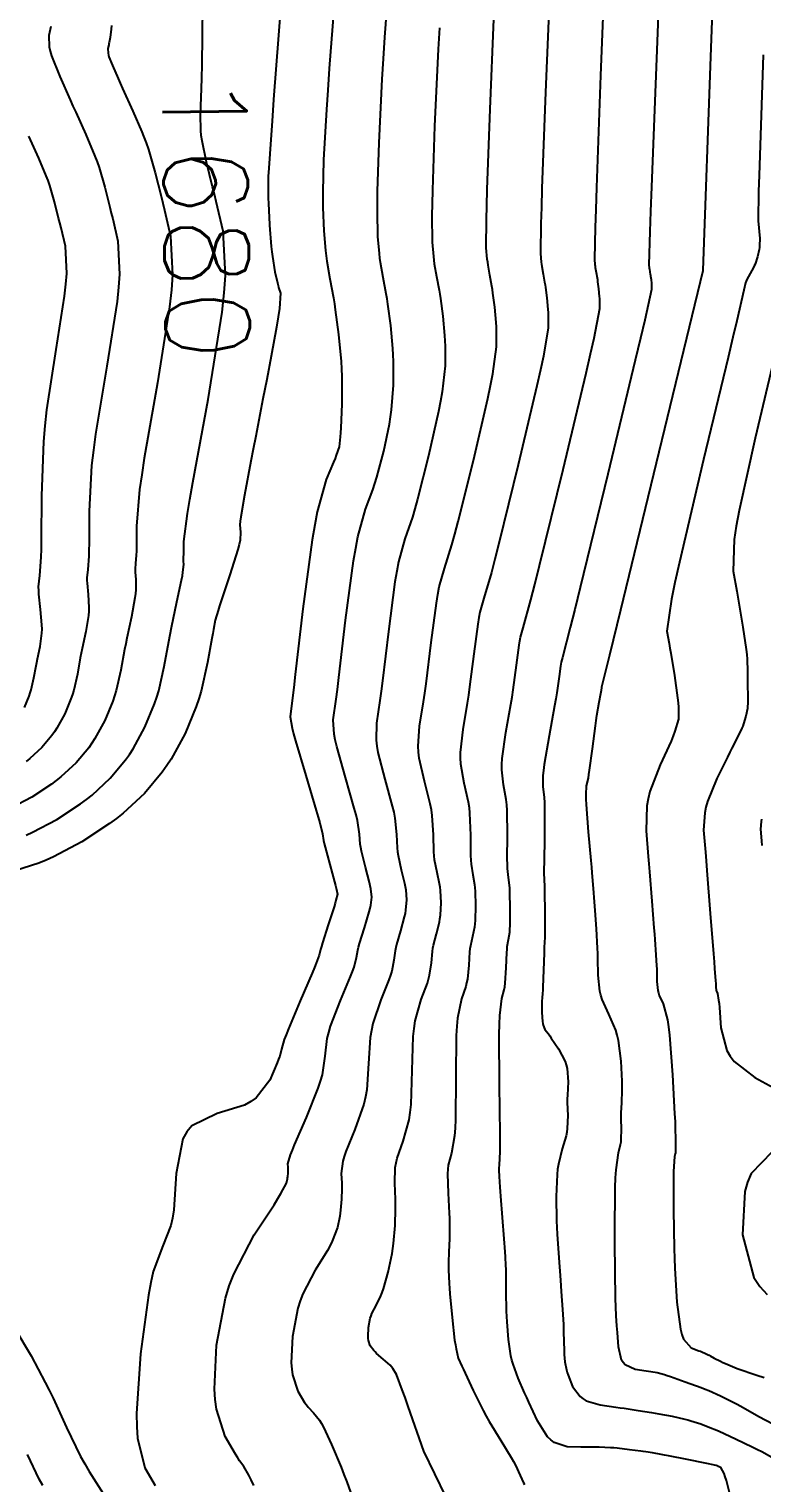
# Model space of a CAD drawing. Header units: metres. Extents: x 837117 to 838479, y 1189012 to 1191015.
# Drawn here: x 837629.7 to 837662.7, y 1189825.4 to 1189890.9 of the extents above; entities that cross this region are included whole.
import ezdxf

# ---------------------------------------------------------------- set-up
doc = ezdxf.new("R2010")
doc.units = ezdxf.units.M
doc.header["$LTSCALE"] = 0.3
doc.layers.add('COTAS 10', color=1, linetype='Continuous')
doc.layers.add('COTAS INT', color=252, linetype='Continuous')
doc.styles.get("Standard").update_dxf_attribs({"font": 'simplex.shx'})

msp = doc.modelspace()

# ---------------------------------------------------------------- linework, layer by layer
at = {"layer": 'COTAS 10'}
for points in [[(837629.538, 1189854.566), (837629.821, 1189854.694), (837630.913, 1189855.276), (837631.979, 1189855.972), (837632.246, 1189856.171), (837632.501, 1189856.374), (837633.318, 1189857.131), (837634.007, 1189857.956), (837634.181, 1189858.203), (837634.347, 1189858.456), (837634.884, 1189859.436), (837635.315, 1189860.481), (837635.413, 1189860.775), (837635.503, 1189861.072), (837635.751, 1189862.164), (837635.954, 1189863.284), (837636.015, 1189863.599), (837636.079, 1189863.916), (837636.325, 1189865.076), (837636.53, 1189866.049), (837636.567, 1189866.248), (837636.595, 1189866.415), (837636.628, 1189866.763), (837636.613, 1189866.9), (837636.611, 1189866.966), (837636.621, 1189867.068), (837636.634, 1189867.233), (837636.637, 1189867.306), (837636.638, 1189867.389), (837636.639, 1189867.787), (837636.804, 1189869.057), (837636.909, 1189869.691), (837637.041, 1189870.447), (837637.73, 1189874.195), (837638.355, 1189878.124), (837638.447, 1189878.993), (837638.502, 1189879.768), (837638.407, 1189881.779), (837638.092, 1189883.102), (837638.01, 1189883.444), (837637.929, 1189883.775), (837637.655, 1189884.882), (837637.454, 1189885.843), (837637.42, 1189886.082), (837637.395, 1189886.309), (837637.383, 1189887.033), (837637.429, 1189888.179), (837637.442, 1189888.672), (837637.454, 1189889.243), (837637.496, 1189891.939)], [(837648.432, 1189824.769), (837647.443, 1189826.824), (837646.736, 1189828.83), (837646.591, 1189829.236), (837646.468, 1189829.576), (837646.207, 1189830.267), (837646.045, 1189830.536), (837645.984, 1189830.611), (837645.916, 1189830.686), (837645.613, 1189830.959), (837645.311, 1189831.219), (837645.244, 1189831.285), (837645.184, 1189831.349), (837645.027, 1189831.561), (837644.948, 1189831.806), (837644.937, 1189831.892), (837644.931, 1189831.985), (837644.948, 1189832.383), (837645.03, 1189832.807), (837645.064, 1189832.917), (837645.104, 1189833.022), (837645.289, 1189833.375), (837645.506, 1189833.807), (837645.565, 1189833.963), (837645.624, 1189834.134), (837645.834, 1189834.883), (837646.009, 1189835.722), (837646.045, 1189835.95), (837646.077, 1189836.176), (837646.148, 1189836.978), (837646.168, 1189837.75), (837646.167, 1189837.958), (837646.163, 1189838.163), (837646.126, 1189838.883), (837646.151, 1189839.601), (837646.186, 1189839.805), (837646.233, 1189840.011), (837646.504, 1189840.775), (837646.78, 1189841.738), (837646.83, 1189842.07), (837646.87, 1189842.43), (837646.918, 1189843.964), (837646.965, 1189845.5), (837647.003, 1189845.861), (837647.052, 1189846.194), (837647.322, 1189847.165), (837647.599, 1189847.899), (837647.654, 1189848.083), (837647.698, 1189848.258), (837647.777, 1189848.821), (837647.822, 1189849.33), (837647.844, 1189849.472), (837647.872, 1189849.614), (837648.008, 1189850.127), (837648.14, 1189850.653), (837648.165, 1189850.802), (837648.185, 1189850.954), (837648.215, 1189851.515), (837648.186, 1189852.075), (837648.168, 1189852.225), (837648.146, 1189852.373), (837648.032, 1189852.889), (837647.922, 1189853.454), (837647.902, 1189853.632), (837647.887, 1189853.82), (837647.87, 1189854.578), (837647.817, 1189855.448), (837647.778, 1189855.706), (837647.729, 1189855.973), (837647.466, 1189856.999), (837647.231, 1189858.032), (837647.2, 1189858.303), (837647.184, 1189858.568), (837647.249, 1189859.469), (837647.426, 1189860.57), (837647.481, 1189860.96), (837647.538, 1189861.387), (837647.764, 1189863.237), (837648.003, 1189865.022), (837648.068, 1189865.407), (837648.133, 1189865.746), (837648.364, 1189866.578), (837648.703, 1189867.644), (837648.837, 1189868.13), (837648.987, 1189868.7), (837649.673, 1189871.446), (837650.318, 1189874.23), (837650.443, 1189874.823), (837650.544, 1189875.339), (837650.717, 1189876.56), (837650.717, 1189877.272), (837650.71, 1189877.466), (837650.699, 1189877.66), (837650.635, 1189878.35), (837650.549, 1189878.986), (837650.525, 1189879.145), (837650.501, 1189879.297), (837650.411, 1189879.785), (837650.331, 1189880.243), (837650.313, 1189880.375), (837650.296, 1189880.511), (837650.251, 1189881.021), (837650.256, 1189882.299), (837650.271, 1189882.919), (837650.292, 1189883.654), (837650.42, 1189887.267), (837650.597, 1189891.326)], [(837662.717, 1189889.718), (837662.561, 1189885.187), (837662.533, 1189884.297), (837662.513, 1189883.564), (837662.499, 1189882.231), (837662.527, 1189881.927), (837662.541, 1189881.757), (837662.56, 1189881.449), (837662.555, 1189881.133), (837662.546, 1189881.043), (837662.533, 1189880.952), (837662.46, 1189880.616), (837662.35, 1189880.292), (837662.315, 1189880.209), (837662.278, 1189880.129), (837662.126, 1189879.865), (837661.981, 1189879.601), (837661.949, 1189879.521), (837661.92, 1189879.439), (837661.845, 1189879.117), (837661.534, 1189877.739), (837661.357, 1189876.991), (837661.14, 1189876.083), (837660.03, 1189871.482), (837658.945, 1189866.866), (837658.745, 1189865.95), (837658.589, 1189865.191), (837658.385, 1189863.757), (837658.486, 1189863.2), (837658.521, 1189862.994), (837658.559, 1189862.766), (837658.724, 1189861.754), (837658.864, 1189860.749), (837658.887, 1189860.525), (837658.903, 1189860.324), (837658.902, 1189859.796), (837658.747, 1189859.252), (837658.666, 1189859.042), (837658.569, 1189858.806), (837658.08, 1189857.737), (837657.619, 1189856.527), (837657.539, 1189856.202), (837657.48, 1189855.881), (837657.442, 1189854.757), (837657.542, 1189853.605), (837657.57, 1189853.267), (837657.599, 1189852.92), (837657.706, 1189851.597), (837657.8, 1189850.387), (837657.821, 1189850.112), (837657.84, 1189849.862), (837657.89, 1189849.173), (837657.919, 1189848.673), (837657.924, 1189848.542), (837657.929, 1189848.413), (837657.936, 1189847.976), (837657.978, 1189847.568), (837658.005, 1189847.457), (837658.038, 1189847.349), (837658.213, 1189846.966), (837658.41, 1189846.248), (837658.458, 1189845.927), (837658.503, 1189845.553), (837658.64, 1189843.763), (837658.732, 1189842.017), (837658.749, 1189841.67), (837658.761, 1189841.383), (837658.775, 1189840.843), (837658.767, 1189840.689), (837658.766, 1189840.645), (837658.766, 1189840.602), (837658.77, 1189840.443), (837658.769, 1189840.291), (837658.764, 1189840.251), (837658.759, 1189840.214), (837658.724, 1189840.087), (837658.69, 1189839.645), (837658.684, 1189839.408), (837658.68, 1189839.121), (837658.678, 1189837.669), (837658.706, 1189835.953), (837658.721, 1189835.499), (837658.739, 1189835.054), (837658.828, 1189833.525), (837658.993, 1189832.315), (837659.059, 1189832.072), (837659.134, 1189831.869), (837659.475, 1189831.467), (837659.817, 1189831.343), (837659.891, 1189831.315), (837659.956, 1189831.29), (837660.119, 1189831.223), (837660.244, 1189831.16), (837660.285, 1189831.139), (837660.33, 1189831.115), (837660.514, 1189831.011), (837660.796, 1189830.867), (837660.901, 1189830.818), (837661.018, 1189830.764), (837661.541, 1189830.536), (837662.424, 1189830.233), (837662.768, 1189830.133)], [(837630.282, 1189825.269), (837630.124, 1189825.561), (837629.589, 1189826.664)]]:
    msp.add_lwpolyline(points, dxfattribs=at)
at = {"layer": 'COTAS INT'}
for points in [[(837641.425, 1189897.367), (837640.677, 1189887.704), (837640.603, 1189886.726), (837640.543, 1189885.903), (837640.458, 1189884.608), (837640.433, 1189884.229), (837640.426, 1189883.494), (837640.431, 1189883.262), (837640.438, 1189883.019), (837640.488, 1189882.069), (837640.489, 1189882.043), (837640.569, 1189881.079), (837640.595, 1189880.845), (837640.622, 1189880.624), (837640.733, 1189879.944), (837640.845, 1189879.439), (837640.873, 1189879.328), (837640.899, 1189879.231), (837640.983, 1189878.985), (837640.933, 1189878.29), (837640.876, 1189877.909), (837640.799, 1189877.446), (837640.558, 1189876.142), (837640.363, 1189875.094), (837640.195, 1189874.224), (837639.869, 1189872.539), (837639.755, 1189871.949), (837639.651, 1189871.409), (837639.359, 1189869.884), (837639.194, 1189868.901), (837639.171, 1189868.704), (837639.157, 1189868.539), (837639.186, 1189868.214), (837639.168, 1189867.85), (837639.124, 1189867.661), (837639.064, 1189867.433), (837638.704, 1189866.289), (837638.318, 1189865.127), (837638.24, 1189864.888), (837638.175, 1189864.685), (837638.047, 1189864.249), (837637.968, 1189863.833), (837637.934, 1189863.642), (837637.894, 1189863.418), (837637.706, 1189862.336), (837637.416, 1189861.057), (837637.311, 1189860.71), (837637.196, 1189860.365), (837636.692, 1189859.141), (837636.062, 1189857.994), (837635.868, 1189857.697), (837635.664, 1189857.408), (837634.858, 1189856.441), (837633.901, 1189855.555), (837633.602, 1189855.318), (837633.29, 1189855.084), (837632.041, 1189854.27), (837630.762, 1189853.588), (837630.431, 1189853.438), (837630.109, 1189853.304), (837629.027, 1189852.963)], [(837663.493, 1189827.854), (837662.528, 1189828.37), (837661.718, 1189828.825), (837661.523, 1189828.93), (837661.342, 1189829.027), (837660.794, 1189829.3), (837660.27, 1189829.528), (837660.103, 1189829.595), (837659.927, 1189829.664), (837659.212, 1189829.929), (837658.545, 1189830.16), (837658.399, 1189830.208), (837658.27, 1189830.249), (837657.944, 1189830.338), (837657.661, 1189830.389), (837657.559, 1189830.406), (837657.448, 1189830.424), (837656.961, 1189830.498), (837656.507, 1189830.703), (837656.416, 1189830.804), (837656.341, 1189830.923), (837656.196, 1189831.513), (837656.153, 1189832.162), (837656.142, 1189832.319), (837656.132, 1189832.465), (837656.098, 1189832.914), (837656.071, 1189833.714), (837656.065, 1189834.082), (837656.059, 1189834.515), (837656.043, 1189836.608), (837656.06, 1189838.695), (837656.074, 1189839.123), (837656.093, 1189839.487), (837656.198, 1189840.261), (837656.3, 1189840.637), (837656.318, 1189840.75), (837656.33, 1189840.866), (837656.335, 1189841.32), (837656.322, 1189841.794), (837656.322, 1189841.923), (837656.324, 1189842.052), (837656.348, 1189842.511), (837656.366, 1189843.074), (837656.365, 1189843.268), (837656.361, 1189843.479), (837656.323, 1189844.379), (837656.205, 1189845.317), (837656.149, 1189845.552), (837656.085, 1189845.777), (837655.77, 1189846.497), (837655.466, 1189847.162), (837655.408, 1189847.352), (837655.362, 1189847.544), (837655.288, 1189848.255), (837655.276, 1189849.016), (837655.268, 1189849.239), (837655.259, 1189849.468), (837655.209, 1189850.339), (837655.151, 1189851.168), (837655.136, 1189851.371), (837655.122, 1189851.562), (837655.077, 1189852.155), (837655.018, 1189852.863), (837654.996, 1189853.126), (837654.97, 1189853.419), (837654.855, 1189854.719), (837654.761, 1189855.945), (837654.749, 1189856.19), (837654.742, 1189856.395), (837654.767, 1189856.793), (837654.847, 1189857.129), (837654.875, 1189857.294), (837654.905, 1189857.49), (837655.035, 1189858.458), (837655.17, 1189859.493), (837655.203, 1189859.732), (837655.235, 1189859.949), (837655.335, 1189860.563), (837655.408, 1189860.952), (837655.422, 1189861.028), (837655.434, 1189861.091), (837655.453, 1189861.203), (837655.456, 1189861.223), (837655.458, 1189861.231), (837655.46, 1189861.24), (837655.811, 1189862.682), (837656.304, 1189864.716), (837660.009, 1189879.996), (837660.01, 1189879.997), (837660.011, 1189879.999), (837660.011, 1189880.001), (837660.013, 1189880.005), (837660.013, 1189880.009), (837660.012, 1189880.011), (837660.363, 1189889.625), (837660.584, 1189895.692)], [(837658.138, 1189895.394), (837657.91, 1189889.545), (837657.692, 1189883.773), (837657.651, 1189882.661), (837657.618, 1189881.759), (837657.572, 1189880.254), (837657.583, 1189880.127), (837657.587, 1189880.093), (837657.592, 1189880.06), (837657.612, 1189879.947), (837657.634, 1189879.825), (837657.64, 1189879.787), (837657.646, 1189879.747), (837657.668, 1189879.589), (837657.684, 1189879.417), (837657.686, 1189879.369), (837657.688, 1189879.32), (837657.688, 1189879.143), (837657.383, 1189877.76), (837657.193, 1189876.951), (837656.957, 1189875.958), (837655.721, 1189870.831), (837654.475, 1189865.714), (837654.232, 1189864.725), (837654.034, 1189863.923), (837653.686, 1189862.575), (837653.626, 1189862.36), (837653.61, 1189862.272), (837653.593, 1189862.172), (837653.531, 1189861.711), (837653.424, 1189860.973), (837653.378, 1189860.699), (837653.326, 1189860.395), (837653.08, 1189859.043), (837652.861, 1189857.749), (837652.825, 1189857.481), (837652.801, 1189857.252), (837652.804, 1189856.752), (837652.859, 1189856.263), (837652.868, 1189856.04), (837652.873, 1189855.78), (837652.868, 1189854.527), (837652.851, 1189853.309), (837652.849, 1189853.072), (837652.848, 1189852.878), (837652.857, 1189852.537), (837652.871, 1189852.284), (837652.874, 1189852.145), (837652.877, 1189851.976), (837652.885, 1189851.119), (837652.887, 1189850.267), (837652.886, 1189850.101), (837652.885, 1189849.966), (837652.877, 1189849.73), (837652.862, 1189849.516), (837652.856, 1189849.394), (837652.851, 1189849.245), (837652.826, 1189848.48), (837652.8, 1189847.714), (837652.794, 1189847.565), (837652.788, 1189847.443), (837652.769, 1189847.227), (837652.756, 1189847.103), (837652.755, 1189847.038), (837652.754, 1189846.96), (837652.756, 1189846.57), (837652.781, 1189846.165), (837652.794, 1189846.078), (837652.81, 1189846.002), (837652.891, 1189845.815), (837653.046, 1189845.611), (837653.108, 1189845.524), (837653.178, 1189845.423), (837653.503, 1189844.947), (837653.8, 1189844.375), (837653.853, 1189844.215), (837653.893, 1189844.053), (837653.931, 1189843.458), (837653.901, 1189842.859), (837653.898, 1189842.693), (837653.898, 1189842.528), (837653.915, 1189841.935), (837653.897, 1189841.345), (837653.874, 1189841.182), (837653.844, 1189841.019), (837653.672, 1189840.434), (837653.495, 1189839.748), (837653.461, 1189839.523), (837653.435, 1189839.282), (837653.395, 1189838.283), (837653.416, 1189837.191), (837653.428, 1189836.891), (837653.441, 1189836.592), (837653.511, 1189835.522), (837653.589, 1189834.519), (837653.608, 1189834.263), (837653.626, 1189834.016), (837653.682, 1189833.201), (837653.721, 1189832.519), (837653.728, 1189832.355), (837653.734, 1189832.202), (837653.744, 1189831.741), (837653.751, 1189831.367), (837653.755, 1189831.268), (837653.76, 1189831.172), (837653.786, 1189830.844), (837653.859, 1189830.483), (837653.894, 1189830.367), (837653.935, 1189830.243), (837654.138, 1189829.737), (837654.478, 1189829.272), (837654.605, 1189829.174), (837654.748, 1189829.09), (837655.384, 1189828.899), (837656.09, 1189828.8), (837656.277, 1189828.773), (837656.459, 1189828.747), (837657.086, 1189828.655), (837657.688, 1189828.56), (837657.855, 1189828.532), (837658.021, 1189828.502), (837658.623, 1189828.388), (837659.186, 1189828.262), (837659.328, 1189828.226), (837659.464, 1189828.189), (837659.907, 1189828.049), (837660.392, 1189827.859), (837660.555, 1189827.789), (837660.731, 1189827.713), (837661.469, 1189827.378), (837662.252, 1189827), (837662.456, 1189826.897), (837662.653, 1189826.795), (837663.32, 1189826.43)], [(837639.788, 1189825.274), (837639.668, 1189825.529), (837639.565, 1189825.738), (837639.341, 1189826.119), (837639.144, 1189826.381), (837639.059, 1189826.516), (837638.961, 1189826.677), (837638.496, 1189827.484), (837638.1, 1189828.712), (837638.045, 1189829.139), (837638.014, 1189829.604), (837638.101, 1189831.595), (837638.509, 1189833.716), (837638.681, 1189834.263), (837638.879, 1189834.792), (837639.805, 1189836.556), (837640.693, 1189837.918), (837640.866, 1189838.194), (837641.008, 1189838.426), (837641.258, 1189838.896), (837641.296, 1189839.077), (837641.304, 1189839.127), (837641.311, 1189839.175), (837641.326, 1189839.348), (837641.33, 1189839.515), (837641.33, 1189839.56), (837641.329, 1189839.604), (837641.321, 1189839.759), (837641.442, 1189840.171), (837641.522, 1189840.377), (837641.623, 1189840.623), (837642.155, 1189841.843), (837642.688, 1189843.168), (837642.789, 1189843.479), (837642.869, 1189843.767), (837642.992, 1189844.606), (837643.093, 1189845.408), (837643.16, 1189845.672), (837643.244, 1189845.954), (837643.691, 1189847.124), (837644.141, 1189848.203), (837644.227, 1189848.428), (837644.297, 1189848.62), (837644.411, 1189849.048), (837644.469, 1189849.387), (837644.503, 1189849.524), (837644.545, 1189849.678), (837644.762, 1189850.391), (837644.977, 1189851.111), (837645.018, 1189851.27), (837645.051, 1189851.412), (837645.103, 1189851.779), (837645.058, 1189852.14), (837645.03, 1189852.278), (837644.996, 1189852.432), (837644.816, 1189853.124), (837644.637, 1189853.838), (837644.604, 1189854.006), (837644.577, 1189854.161), (837644.539, 1189854.612), (837644.445, 1189855.227), (837644.385, 1189855.484), (837644.308, 1189855.78), (837643.907, 1189857.163), (837643.518, 1189858.552), (837643.451, 1189858.852), (837643.4, 1189859.114), (837643.362, 1189859.754), (837643.493, 1189860.686), (837643.549, 1189861.133), (837643.614, 1189861.662), (837643.919, 1189864.254), (837644.277, 1189866.921), (837644.374, 1189867.497), (837644.471, 1189868.004), (837644.816, 1189869.247), (837645.149, 1189870.125), (837645.239, 1189870.401), (837645.328, 1189870.69), (837645.64, 1189871.856), (837645.892, 1189873.079), (837645.942, 1189873.405), (837645.985, 1189873.725), (837646.069, 1189874.838), (837646.07, 1189875.906), (837646.059, 1189876.198), (837646.043, 1189876.488), (837645.947, 1189877.524), (837645.818, 1189878.478), (837645.781, 1189878.717), (837645.745, 1189878.945), (837645.61, 1189879.678), (837645.491, 1189880.364), (837645.463, 1189880.563), (837645.439, 1189880.766), (837645.37, 1189881.532), (837645.347, 1189882.659), (837645.351, 1189883.091), (837645.359, 1189883.574), (837645.426, 1189885.748), (837645.57, 1189888.615), (837645.626, 1189889.534), (837645.69, 1189890.508), (837645.982, 1189894.478)], [(837661.295, 1189824.591), (837661.067, 1189825.491), (837661.012, 1189825.668), (837660.961, 1189825.813), (837660.807, 1189826.078), (837660.697, 1189826.129), (837660.673, 1189826.14), (837660.652, 1189826.149), (837660.601, 1189826.17), (837660.383, 1189826.218), (837660.256, 1189826.244), (837660.101, 1189826.276), (837659.302, 1189826.437), (837658.461, 1189826.603), (837658.28, 1189826.638), (837658.121, 1189826.668), (837657.733, 1189826.736), (837657.427, 1189826.78), (837657.319, 1189826.795), (837657.202, 1189826.812), (837656.696, 1189826.883), (837656.141, 1189826.948), (837655.992, 1189826.961), (837655.846, 1189826.971), (837655.338, 1189826.99), (837654.817, 1189826.996), (837654.662, 1189826.999), (837654.504, 1189827.003), (837653.895, 1189827.019), (837653.301, 1189827.211), (837653.152, 1189827.324), (837653.01, 1189827.464), (837652.551, 1189828.19), (837652.166, 1189829.028), (837652.07, 1189829.24), (837651.978, 1189829.443), (837651.684, 1189830.1), (837651.456, 1189830.732), (837651.406, 1189830.919), (837651.361, 1189831.11), (837651.247, 1189831.842), (837651.184, 1189832.642), (837651.172, 1189832.877), (837651.162, 1189833.117), (837651.146, 1189834.03), (837651.142, 1189834.845), (837651.14, 1189835.022), (837651.137, 1189835.179), (837651.123, 1189835.574), (837651.092, 1189836.003), (837651.078, 1189836.181), (837651.063, 1189836.386), (837650.987, 1189837.339), (837650.91, 1189838.306), (837650.893, 1189838.518), (837650.878, 1189838.707), (837650.84, 1189839.19), (837650.826, 1189839.469), (837650.827, 1189839.529), (837650.829, 1189839.581), (837650.852, 1189839.707), (837650.872, 1189840.309), (837650.872, 1189840.66), (837650.87, 1189841.092), (837650.845, 1189843.322), (837650.837, 1189845.593), (837650.846, 1189846.051), (837650.86, 1189846.435), (837650.953, 1189847.206), (837651.058, 1189847.595), (837651.08, 1189847.737), (837651.099, 1189847.895), (837651.143, 1189848.594), (837651.174, 1189849.274), (837651.186, 1189849.42), (837651.198, 1189849.549), (837651.254, 1189849.863), (837651.304, 1189850.195), (837651.313, 1189850.335), (837651.32, 1189850.496), (837651.328, 1189851.251), (837651.313, 1189852.009), (837651.305, 1189852.171), (837651.296, 1189852.313), (837651.249, 1189852.654), (837651.206, 1189853.07), (837651.2, 1189853.259), (837651.196, 1189853.48), (837651.202, 1189854.544), (837651.188, 1189855.669), (837651.171, 1189855.929), (837651.149, 1189856.166), (837651.025, 1189856.834), (837650.944, 1189857.512), (837650.95, 1189857.755), (837650.968, 1189858.022), (837651.136, 1189859.185), (837651.359, 1189860.453), (837651.413, 1189860.786), (837651.462, 1189861.111), (837651.609, 1189862.22), (837651.73, 1189863.122), (837651.763, 1189863.317), (837651.795, 1189863.488), (837651.912, 1189863.909), (837652.257, 1189865.164), (837652.434, 1189865.86), (837652.646, 1189866.709), (837653.705, 1189871.036), (837654.744, 1189875.382), (837654.943, 1189876.242), (837655.104, 1189876.953), (837655.364, 1189878.282), (837655.364, 1189878.638), (837655.361, 1189878.735), (837655.355, 1189878.831), (837655.323, 1189879.176), (837655.28, 1189879.494), (837655.268, 1189879.573), (837655.256, 1189879.649), (837655.211, 1189879.893), (837655.172, 1189880.121), (837655.163, 1189880.187), (837655.154, 1189880.255), (837655.131, 1189880.51), (837655.164, 1189881.939), (837655.191, 1189882.747), (837655.225, 1189883.733), (837655.413, 1189888.786), (837655.624, 1189894.038)], [(837643.517, 1189893.506), (837643.184, 1189889.106), (837643.115, 1189888.13), (837643.056, 1189887.259), (837642.929, 1189884.989), (837642.893, 1189883.534), (837642.891, 1189883.177), (837642.893, 1189882.839), (837642.93, 1189881.787), (837643.01, 1189880.894), (837643.039, 1189880.657), (837643.07, 1189880.425), (837643.21, 1189879.624), (837643.367, 1189878.77), (837643.41, 1189878.503), (837643.452, 1189878.225), (837643.603, 1189877.111), (837643.715, 1189875.903), (837643.733, 1189875.564), (837643.746, 1189875.223), (837643.746, 1189873.977), (837643.705, 1189872.918), (837643.692, 1189872.695), (837643.678, 1189872.503), (837643.624, 1189872.061), (837643.499, 1189871.686), (837643.441, 1189871.536), (837643.372, 1189871.365), (837643.042, 1189870.582), (837642.64, 1189869.133), (837642.527, 1189868.543), (837642.413, 1189867.871), (837641.997, 1189864.762), (837641.652, 1189861.8), (837641.583, 1189861.22), (837641.527, 1189860.745), (837641.419, 1189859.896), (837641.508, 1189859.387), (837641.576, 1189859.126), (837641.662, 1189858.813), (837642.127, 1189857.245), (837642.598, 1189855.683), (837642.688, 1189855.373), (837642.76, 1189855.116), (837642.873, 1189854.629), (837642.923, 1189854.331), (837642.955, 1189854.193), (837642.995, 1189854.03), (837643.208, 1189853.241), (837643.421, 1189852.461), (837643.461, 1189852.304), (837643.494, 1189852.173), (837643.546, 1189851.911), (837643.484, 1189851.641), (837643.445, 1189851.504), (837643.396, 1189851.34), (837643.139, 1189850.523), (837642.882, 1189849.711), (837642.832, 1189849.55), (837642.793, 1189849.416), (837642.728, 1189849.162), (837642.596, 1189848.801), (837642.514, 1189848.6), (837642.411, 1189848.355), (837641.875, 1189847.103), (837641.34, 1189845.834), (837641.238, 1189845.577), (837641.157, 1189845.362), (837641.028, 1189844.927), (837640.949, 1189844.612), (837640.897, 1189844.472), (837640.834, 1189844.309), (837640.499, 1189843.53), (837639.883, 1189842.735), (837639.643, 1189842.562), (837639.372, 1189842.409), (837638.14, 1189842.031), (837636.986, 1189841.467), (837636.764, 1189841.198), (837636.584, 1189840.881), (837636.287, 1189839.327), (837636.182, 1189837.688), (837636.124, 1189837.316), (837636.052, 1189836.981), (837635.685, 1189836.067), (837635.256, 1189834.907), (837635.145, 1189834.416), (837635.037, 1189833.851), (837634.677, 1189831.2), (837634.502, 1189828.509), (837634.511, 1189827.919), (837634.546, 1189827.396), (837634.88, 1189826.07), (837635.339, 1189825.272)], [(837653.11, 1189892.682), (837652.916, 1189888.027), (837652.759, 1189883.694), (837652.731, 1189882.833), (837652.71, 1189882.119), (837652.691, 1189880.765), (837652.725, 1189880.383), (837652.738, 1189880.281), (837652.751, 1189880.182), (837652.811, 1189879.839), (837652.878, 1189879.473), (837652.897, 1189879.359), (837652.915, 1189879.24), (837652.979, 1189878.763), (837653.027, 1189878.246), (837653.035, 1189878.101), (837653.041, 1189877.955), (837653.041, 1189877.421), (837652.824, 1189876.146), (837652.693, 1189875.533), (837652.531, 1189874.806), (837651.689, 1189871.241), (837650.816, 1189867.704), (837650.635, 1189866.995), (837650.48, 1189866.404), (837650.138, 1189865.244), (837649.964, 1189864.617), (837649.915, 1189864.362), (837649.866, 1189864.072), (837649.686, 1189862.728), (837649.5, 1189861.249), (837649.447, 1189860.873), (837649.393, 1189860.511), (837649.193, 1189859.327), (837649.076, 1189858.295), (837649.075, 1189858.029), (837649.088, 1189857.772), (837649.245, 1189856.917), (837649.439, 1189856.069), (837649.475, 1189855.818), (837649.502, 1189855.559), (837649.536, 1189854.561), (837649.541, 1189853.65), (837649.551, 1189853.446), (837649.564, 1189853.262), (837649.64, 1189852.772), (837649.721, 1189852.343), (837649.737, 1189852.198), (837649.749, 1189852.042), (837649.772, 1189851.383), (837649.753, 1189850.725), (837649.739, 1189850.569), (837649.722, 1189850.424), (837649.631, 1189849.995), (837649.535, 1189849.581), (837649.515, 1189849.446), (837649.498, 1189849.302), (837649.46, 1189848.707), (837649.399, 1189848.077), (837649.367, 1189847.91), (837649.329, 1189847.747), (837649.138, 1189847.186), (837648.956, 1189846.315), (837648.925, 1189845.956), (837648.901, 1189845.546), (837648.881, 1189843.643), (837648.87, 1189841.761), (837648.851, 1189841.365), (837648.826, 1189841.023), (837648.678, 1189840.241), (837648.538, 1189839.706), (837648.518, 1189839.519), (837648.506, 1189839.316), (837648.529, 1189838.445), (837648.584, 1189837.534), (837648.592, 1189837.306), (837648.597, 1189837.088), (837648.587, 1189836.389), (837648.563, 1189835.79), (837648.559, 1189835.635), (837648.555, 1189835.486), (837648.549, 1189834.987), (837648.574, 1189834.374), (837648.589, 1189834.152), (837648.609, 1189833.908), (837648.708, 1189832.84), (837648.827, 1189831.819), (837648.858, 1189831.605), (837648.888, 1189831.421), (837648.992, 1189831.003), (837649.154, 1189830.644), (837649.222, 1189830.496), (837649.299, 1189830.328), (837649.659, 1189829.548), (837650.108, 1189828.645), (837650.241, 1189828.399), (837650.378, 1189828.156), (837650.903, 1189827.294), (837651.373, 1189826.536), (837651.474, 1189826.358), (837651.563, 1189826.193), (837651.781, 1189825.714), (837651.927, 1189825.39), (837651.971, 1189825.322)], [(837633.374, 1189891.035), (837633.358, 1189890.875), (837633.31, 1189890.492), (837633.272, 1189890.276), (837633.262, 1189890.221), (837633.251, 1189890.168), (837633.212, 1189889.997), (837633.22, 1189889.784), (837633.238, 1189889.705), (837633.263, 1189889.618), (837633.415, 1189889.231), (837633.677, 1189888.647), (837633.773, 1189888.435), (837633.878, 1189888.202), (837634.343, 1189887.181), (837634.739, 1189886.24), (837634.819, 1189886.048), (837634.932, 1189885.744), (837635.037, 1189885.444), (837635.346, 1189884.399), (837635.608, 1189883.343), (837635.683, 1189883.037), (837635.758, 1189882.725), (837636.038, 1189881.55), (837636.121, 1189879.798), (837636.073, 1189879.123), (837635.993, 1189878.365), (837635.448, 1189874.942), (837635.312, 1189874.167), (837634.848, 1189871.541), (837634.735, 1189870.797), (837634.644, 1189870.139), (837634.504, 1189868.477), (837634.503, 1189867.549), (837634.499, 1189867.353), (837634.494, 1189867.184), (837634.462, 1189866.798), (837634.44, 1189866.56), (837634.44, 1189866.485), (837634.444, 1189866.406), (837634.478, 1189866.088), (837634.479, 1189865.621), (837634.461, 1189865.448), (837634.434, 1189865.256), (837634.271, 1189864.406), (837634.067, 1189863.444), (837634.015, 1189863.182), (837633.964, 1189862.921), (837633.795, 1189861.992), (837633.589, 1189861.087), (837633.515, 1189860.841), (837633.434, 1189860.597), (837633.077, 1189859.731), (837632.631, 1189858.919), (837632.494, 1189858.709), (837632.35, 1189858.505), (837631.779, 1189857.82), (837631.101, 1189857.193), (837630.89, 1189857.025), (837630.669, 1189856.859), (837629.785, 1189856.283), (837628.88, 1189855.8)], [(837630.651, 1189890.991), (837630.558, 1189890.58), (837630.576, 1189890.069), (837630.62, 1189889.88), (837630.681, 1189889.67), (837631.043, 1189888.742), (837631.512, 1189887.693), (837631.641, 1189887.408), (837631.769, 1189887.125), (837632.224, 1189886.121), (837632.63, 1189885.154), (837632.726, 1189884.895), (837632.816, 1189884.64), (837633.08, 1189883.749), (837633.303, 1189882.849), (837633.366, 1189882.588), (837633.431, 1189882.322), (837633.669, 1189881.321), (837633.74, 1189879.828), (837633.698, 1189879.253), (837633.631, 1189878.607), (837633.166, 1189875.689), (837632.656, 1189872.635), (837632.56, 1189871.903), (837632.483, 1189871.221), (837632.369, 1189869.166), (837632.367, 1189867.708), (837632.361, 1189867.401), (837632.353, 1189867.136), (837632.304, 1189866.528), (837632.269, 1189866.154), (837632.269, 1189866.036), (837632.274, 1189865.912), (837632.329, 1189865.412), (837632.363, 1189864.826), (837632.354, 1189864.648), (837632.338, 1189864.463), (837632.217, 1189863.736), (837632.055, 1189862.973), (837632.014, 1189862.764), (837631.973, 1189862.557), (837631.84, 1189861.821), (837631.676, 1189861.102), (837631.617, 1189860.907), (837631.553, 1189860.713), (837631.269, 1189860.026), (837630.916, 1189859.382), (837630.807, 1189859.215), (837630.692, 1189859.053), (837630.239, 1189858.509), (837629.702, 1189858.012), (837629.534, 1189857.878)], [(837648.138, 1189890.938), (837648.083, 1189889.971), (837647.923, 1189886.508), (837647.826, 1189883.614), (837647.811, 1189883.005), (837647.801, 1189882.479), (837647.81, 1189881.276), (837647.868, 1189880.638), (837647.888, 1189880.469), (837647.911, 1189880.304), (837648.011, 1189879.732), (837648.123, 1189879.121), (837648.153, 1189878.931), (837648.183, 1189878.732), (837648.291, 1189877.937), (837648.371, 1189877.074), (837648.384, 1189876.832), (837648.393, 1189876.589), (837648.393, 1189875.699), (837648.264, 1189874.532), (837648.192, 1189874.114), (837648.105, 1189873.654), (837647.656, 1189871.651), (837647.158, 1189869.695), (837647.038, 1189869.266), (837646.926, 1189868.884), (837646.59, 1189867.913), (837646.302, 1189866.875), (837646.221, 1189866.452), (837646.14, 1189865.971), (837645.842, 1189863.745), (837645.576, 1189861.524), (837645.515, 1189861.046), (837645.46, 1189860.628), (837645.306, 1189859.612), (837645.292, 1189858.841), (837645.326, 1189858.578), (837645.375, 1189858.292), (837645.686, 1189857.081), (837646.019, 1189855.876), (837646.081, 1189855.595), (837646.131, 1189855.337), (837646.204, 1189854.595), (837646.232, 1189853.991), (837646.253, 1189853.819), (837646.28, 1189853.646), (837646.424, 1189853.007), (837646.571, 1189852.402), (837646.599, 1189852.251), (837646.622, 1189852.107), (837646.659, 1189851.647), (837646.618, 1189851.183), (837646.592, 1189851.036), (837646.559, 1189850.882), (837646.385, 1189850.259), (837646.208, 1189849.646), (837646.174, 1189849.498), (837646.145, 1189849.359), (837646.094, 1189848.935), (837645.997, 1189848.439), (837645.94, 1189848.255), (837645.87, 1189848.051), (837645.506, 1189847.144), (837645.148, 1189846.074), (837645.082, 1189845.767), (837645.029, 1189845.454), (837644.955, 1189844.285), (837644.87, 1189843.098), (837644.81, 1189842.775), (837644.734, 1189842.453), (837644.329, 1189841.309), (837643.928, 1189840.317), (837643.854, 1189840.091), (837643.797, 1189839.886), (837643.724, 1189839.321), (837643.746, 1189838.883), (837643.748, 1189838.759), (837643.749, 1189838.632), (837643.737, 1189838.163), (837643.694, 1189837.676), (837643.675, 1189837.538), (837643.652, 1189837.4), (837643.546, 1189836.89), (837643.316, 1189836.28), (837643.216, 1189836.078), (837643.099, 1189835.863), (837642.547, 1189834.966), (837641.991, 1189833.907), (837641.873, 1189833.59), (837641.769, 1189833.262), (837641.524, 1189831.989), (837641.472, 1189830.794), (837641.491, 1189830.516), (837641.524, 1189830.259), (837641.762, 1189829.523), (837642.073, 1189829.013), (837642.152, 1189828.9), (837642.228, 1189828.8), (837642.477, 1189828.539), (837642.741, 1189828.212), (837642.826, 1189828.07), (837642.916, 1189827.905), (837643.287, 1189827.124), (837643.712, 1189826.093), (837643.837, 1189825.772), (837643.965, 1189825.434), (837644.454, 1189824.084)], [(837629.462, 1189860.321), (837629.672, 1189860.829), (837629.719, 1189860.973), (837629.763, 1189861.117), (837629.884, 1189861.649), (837629.983, 1189862.194), (837630.013, 1189862.347), (837630.043, 1189862.501), (837630.163, 1189863.066), (837630.243, 1189863.67), (837630.248, 1189863.849), (837630.246, 1189864.032), (837630.179, 1189864.737), (837630.105, 1189865.418), (837630.098, 1189865.587), (837630.097, 1189865.748), (837630.145, 1189866.258), (837630.212, 1189867.087), (837630.223, 1189867.448), (837630.231, 1189867.867), (837630.234, 1189869.856), (837630.323, 1189872.303), (837630.386, 1189873.01), (837630.464, 1189873.73), (837630.884, 1189876.436), (837631.268, 1189878.848), (837631.324, 1189879.382), (837631.359, 1189879.858), (837631.3, 1189881.092), (837631.103, 1189881.92), (837631.05, 1189882.14), (837630.997, 1189882.355), (837630.813, 1189883.099), (837630.594, 1189883.836), (837630.521, 1189884.047), (837630.441, 1189884.261), (837630.106, 1189885.06), (837629.659, 1189886.048)], [(837663.122, 1189875.682), (837662.349, 1189872.449), (837661.629, 1189869.185), (837661.506, 1189868.49), (837661.416, 1189867.885), (837661.364, 1189866.455), (837661.531, 1189865.557), (837661.579, 1189865.287), (837661.627, 1189865.009), (837661.806, 1189863.929), (837661.949, 1189862.93), (837661.975, 1189862.703), (837661.995, 1189862.497), (837662.017, 1189861.935), (837662.007, 1189861.516), (837662.007, 1189861.401), (837662.008, 1189861.287), (837662.022, 1189860.877), (837662.023, 1189860.484), (837662.016, 1189860.38), (837662.006, 1189860.277), (837661.943, 1189859.924), (837661.836, 1189859.576), (837661.798, 1189859.478), (837661.757, 1189859.378), (837661.578, 1189859.01), (837661.31, 1189858.491), (837661.213, 1189858.296), (837661.106, 1189858.079), (837660.634, 1189857.11), (837660.215, 1189856.078), (837660.14, 1189855.821), (837660.084, 1189855.576), (837660.029, 1189854.794), (837660.114, 1189853.792), (837660.145, 1189853.408), (837660.18, 1189852.977), (837660.334, 1189851.039), (837660.478, 1189849.212), (837660.506, 1189848.852), (837660.529, 1189848.555), (837660.572, 1189848.008), (837660.579, 1189847.878), (837660.58, 1189847.844), (837660.582, 1189847.811), (837660.583, 1189847.698), (837660.594, 1189847.592), (837660.601, 1189847.563), (837660.61, 1189847.535), (837660.655, 1189847.436), (837660.712, 1189847.139), (837660.729, 1189846.985), (837660.745, 1189846.802), (837660.806, 1189845.882), (837661.079, 1189844.859), (837661.229, 1189844.611), (837661.412, 1189844.377), (837662.342, 1189843.656), (837663.336, 1189843.115)], [(837662.676, 1189854.097), (837662.659, 1189854.314), (837662.615, 1189854.831), (837662.639, 1189855.173), (837662.664, 1189855.279)], [(837663.114, 1189840.29), (837662.177, 1189839.318), (837662.012, 1189838.938), (837661.888, 1189838.509), (837661.78, 1189836.559), (837662.3, 1189834.641), (837662.572, 1189834.232), (837662.9, 1189833.877)], [(837629.025, 1189832.342), (837629.754, 1189831.118), (837630.396, 1189829.909), (837630.57, 1189829.561), (837630.743, 1189829.208), (837631.353, 1189827.89), (837631.987, 1189826.584), (837632.174, 1189826.239), (837632.366, 1189825.901), (837633.103, 1189824.743)]]:
    msp.add_lwpolyline(points, dxfattribs=at)

# ---------------------------------------------------------------- texts
at = {"layer": 'COTAS 10', "insert": (837635.643, 1189888.917), "char_height": 3.8, "attachment_point": 7, "rotation": 270.83134}
msp.add_mtext('1680', dxfattribs=at)

doc.saveas('drawing.dxf')
